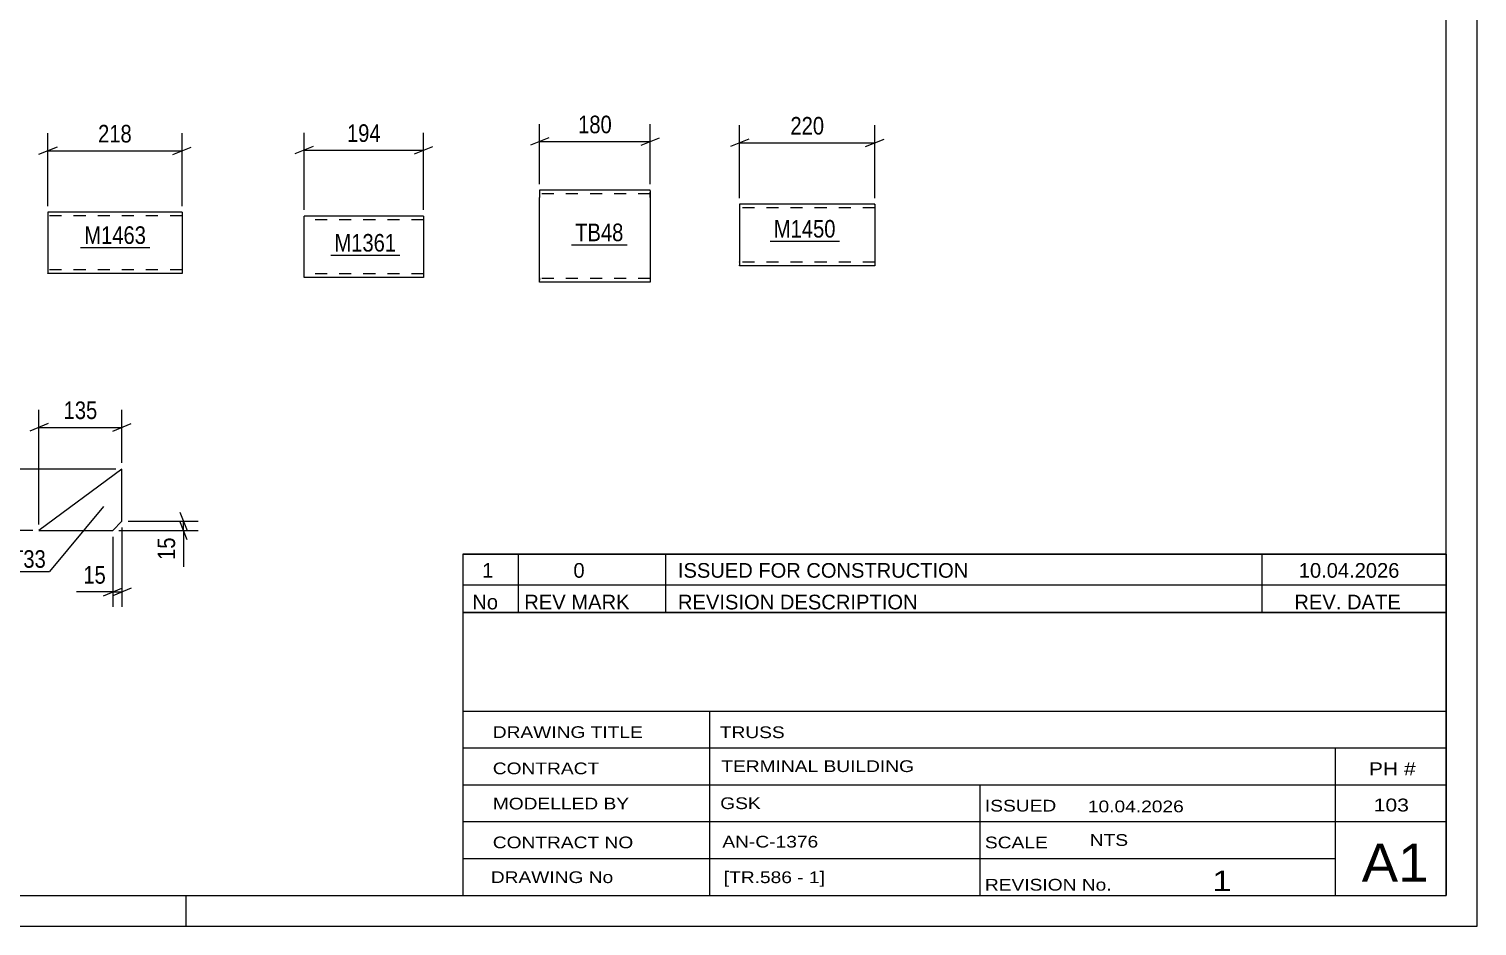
# Model space of a CAD drawing. Header units: millimetres. Extents: x 0 to 420, y 0 to 297.
# Drawn here: x 184.4 to 420, y 0 to 146 of the extents above; entities that cross this region are included whole.
import ezdxf

# ---------------------------------------------------------------- set-up
doc = ezdxf.new("R2010")
doc.units = ezdxf.units.MM
doc.linetypes.add('DXK_LINE_DOT2', pattern=[3.9198, 1.9599, -1.9599])
doc.styles.add('Arial Narrow', font='ARIALN.TTF', dxfattribs={"height": 0.2})

# ---------------------------------------------------------------- blocks, each defined once
blk = doc.blocks.new('Unknown-203762151-1135')
at = {"color": 5, "linetype": 'Continuous'}
for p, q in [((420, 0), (420, 297)), ((415, 5), (415, 292)), ((5, 5), (415, 5)), ((210, 0), (210, 5)), ((0, 0), (420, 0))]:
    blk.add_line(p, q, dxfattribs=at)
blk = doc.blocks.new('Part-203762151-6890 - 6885')
at = {"color": 2, "linetype": 'Continuous'}
for p, q in [((267.5, 119.79), (267.5, 118.59)), ((285.5, 119.79), (267.5, 119.79)), ((267.5, 105.53), (267.5, 118.59)), ((285.5, 119.7), (285.5, 119.79)), ((285.5, 119.7), (285.5, 118.59)), ((285.5, 118.59), (285.5, 104.79)), ((267.5, 104.88), (267.5, 105.53)), ((267.5, 104.79), (267.5, 104.88)), ((285.5, 104.79), (267.5, 104.79))]:
    blk.add_line(p, q, dxfattribs=at)
at = {"color": 7, "linetype": 'DXK_LINE_DOT2'}
for p, q in [((285.5, 119.19), (267.5, 119.19)), ((285.5, 118.59), (285.5, 119.44)), ((267.5, 105.53), (267.5, 105.14)), ((267.5, 105.39), (267.5, 105.44)), ((285.5, 105.39), (267.5, 105.39)), ((285.5, 105.39), (285.5, 105.44))]:
    blk.add_line(p, q, dxfattribs=at)
blk = doc.blocks.new('Part-203762151-7404 - 7398')
at = {"color": 2, "linetype": 'Continuous'}
for p, q in [((199.55, 74.38), (186.05, 64.38)), ((199.55, 65.88), (199.55, 74.38)), ((186.05, 64.38), (198.05, 64.38)), ((198.05, 64.38), (199.55, 65.88))]:
    blk.add_line(p, q, dxfattribs=at)
blk = doc.blocks.new('Part-203762151-2148 - 2134')
at = {"color": 2, "linetype": 'Continuous'}
for p, q in [((248.62, 115.58), (229.18, 115.58)), ((229.18, 105.67), (229.18, 115.58)), ((248.62, 115.58), (248.62, 105.58)), ((229.18, 105.58), (229.18, 105.67)), ((248.62, 105.58), (229.18, 105.58))]:
    blk.add_line(p, q, dxfattribs=at)
at = {"color": 7, "linetype": 'DXK_LINE_DOT2'}
for p, q in [((248.62, 114.98), (229.18, 114.98)), ((229.18, 106.18), (229.18, 106.22)), ((248.62, 106.18), (229.18, 106.18)), ((248.62, 106.18), (248.62, 106.22))]:
    blk.add_line(p, q, dxfattribs=at)
blk = doc.blocks.new('Part-203762151-1279 - 1265')
at = {"color": 2, "linetype": 'Continuous'}
for p, q in [((322.04, 117.49), (300.04, 117.49)), ((300.04, 117.49), (300.04, 107.58)), ((322.04, 117.49), (322.04, 107.49)), ((300.04, 107.49), (300.04, 107.58)), ((322.04, 107.49), (300.04, 107.49))]:
    blk.add_line(p, q, dxfattribs=at)
at = {"color": 7, "linetype": 'DXK_LINE_DOT2'}
for p, q in [((322.04, 116.89), (300.04, 116.89)), ((322.04, 117.4), (322.04, 117.49)), ((300.04, 108.09), (300.04, 108.13)), ((322.04, 108.09), (300.04, 108.09)), ((322.04, 108.09), (322.04, 108.13))]:
    blk.add_line(p, q, dxfattribs=at)
blk = doc.blocks.new('Part-203762151-1243 - 1227')
at = {"color": 2, "linetype": 'Continuous'}
for p, q in [((209.33, 116.2), (187.5, 116.2)), ((187.5, 116.2), (187.5, 106.29)), ((209.33, 116.2), (209.33, 106.2)), ((187.5, 106.2), (187.5, 106.29)), ((209.33, 106.2), (187.5, 106.2))]:
    blk.add_line(p, q, dxfattribs=at)
at = {"color": 7, "linetype": 'DXK_LINE_DOT2'}
for p, q in [((209.33, 115.6), (187.5, 115.6)), ((187.5, 106.8), (187.5, 106.84)), ((209.33, 106.8), (187.5, 106.8)), ((209.33, 106.8), (209.33, 106.84))]:
    blk.add_line(p, q, dxfattribs=at)
blk = doc.blocks.new('StraightDimension-203762151-6892 - 6885')
at = {"color": 7, "linetype": 'Continuous'}
for p, q in [((267.5, 120.79), (267.5, 130.55)), ((285.5, 120.79), (285.5, 130.55)), ((269, 128.3), (266, 127.1)), ((267.5, 127.7), (285.5, 127.7)), ((284, 127.1), (287, 128.3))]:
    blk.add_line(p, q, dxfattribs=at)
at = {"color": 0}
blk.add_wipeout([(279.84, 128.45), (279.84, 132.65), (273.16, 132.65), (273.16, 128.45)], dxfattribs=at)
at = {"color": 3, "style": 'Arial Narrow'}
blk.add_text('180', height=2.863, dxfattribs=at).set_placement((273.76, 129.05))
blk = doc.blocks.new('StraightDimension-203762151-7433 - 7398')
at = {"color": 7, "linetype": 'Continuous'}
for p, q in [((178.16, 75.88), (179.36, 72.88)), ((198.55, 74.38), (175.91, 74.38)), ((178.76, 64.38), (178.76, 74.38)), ((185.05, 64.38), (175.91, 64.38)), ((179.36, 62.88), (178.16, 65.88))]:
    blk.add_line(p, q, dxfattribs=at)
at = {"color": 0}
blk.add_wipeout([(178.01, 72.72), (173.81, 72.72), (173.81, 66.04), (178.01, 66.04)], dxfattribs=at)
at = {"color": 3, "style": 'Arial Narrow'}
blk.add_text('100', height=2.863, rotation=90.0002, dxfattribs=at).set_placement((177.41, 66.64))
blk = doc.blocks.new('StraightDimension-203762151-7445 - 7398')
at = {"color": 7, "linetype": 'Continuous'}
for p, q in [((208.95, 67.38), (210.15, 64.38)), ((199.05, 64.38), (211.95, 64.38)), ((200.55, 65.88), (211.95, 65.88)), ((210.15, 62.88), (208.95, 65.88)), ((209.55, 64.38), (209.55, 65.88))]:
    blk.add_line(p, q, dxfattribs=at)
at = {"color": 0}
blk.add_wipeout([(208.8, 63.85), (204.6, 63.85), (204.6, 59), (208.8, 59)], dxfattribs=at)
at = {"color": 7, "linetype": 'Continuous'}
blk.add_line((209.55, 64.38), (209.55, 58.47), dxfattribs=at)
blk.add_line((209.55, 64.38), (209.55, 58.47), dxfattribs=at)
at = {"color": 3, "style": 'Arial Narrow'}
blk.add_text('15', height=2.863, rotation=90.0002, dxfattribs=at).set_placement((208.2, 59.6))
blk = doc.blocks.new('StraightDimension-203762151-7406 - 7398')
at = {"color": 7, "linetype": 'Continuous'}
for p, q in [((199.55, 64.88), (199.55, 51.98)), ((198.05, 63.38), (198.05, 51.98)), ((196.55, 53.78), (199.55, 54.98)), ((201.05, 54.98), (198.05, 53.78)), ((198.05, 54.38), (199.55, 54.38))]:
    blk.add_line(p, q, dxfattribs=at)
at = {"color": 0}
blk.add_wipeout([(197.52, 55.13), (197.52, 59.33), (192.67, 59.33), (192.67, 55.13)], dxfattribs=at)
at = {"color": 7, "linetype": 'Continuous'}
blk.add_line((198.05, 54.38), (192.14, 54.38), dxfattribs=at)
blk.add_line((198.05, 54.38), (192.14, 54.38), dxfattribs=at)
at = {"color": 3, "style": 'Arial Narrow'}
blk.add_text('15', height=2.863, dxfattribs=at).set_placement((193.27, 55.73))
blk = doc.blocks.new('StraightDimension-203762151-7421 - 7398')
at = {"color": 7, "linetype": 'Continuous'}
for p, q in [((186.05, 65.38), (186.05, 84.03)), ((199.55, 75.38), (199.55, 84.03)), ((187.55, 81.78), (184.55, 80.58)), ((186.05, 81.18), (199.55, 81.18)), ((198.05, 80.58), (201.05, 81.78))]:
    blk.add_line(p, q, dxfattribs=at)
at = {"color": 0}
blk.add_wipeout([(196.14, 81.93), (196.14, 86.13), (189.46, 86.13), (189.46, 81.93)], dxfattribs=at)
at = {"color": 3, "style": 'Arial Narrow'}
blk.add_text('135', height=2.863, dxfattribs=at).set_placement((190.06, 82.53))
blk = doc.blocks.new('StraightDimension-203762151-2150 - 2134')
at = {"color": 7, "linetype": 'Continuous'}
for p, q in [((229.18, 116.58), (229.18, 129.14)), ((248.62, 116.58), (248.62, 129.14)), ((230.68, 126.89), (227.68, 125.69)), ((229.18, 126.29), (248.62, 126.29)), ((247.12, 125.69), (250.12, 126.89))]:
    blk.add_line(p, q, dxfattribs=at)
at = {"color": 0}
blk.add_wipeout([(242.24, 127.04), (242.24, 131.24), (235.56, 131.24), (235.56, 127.04)], dxfattribs=at)
at = {"color": 3, "style": 'Arial Narrow'}
blk.add_text('194', height=2.863, dxfattribs=at).set_placement((236.16, 127.64))
blk = doc.blocks.new('StraightDimension-203762151-1281 - 1265')
at = {"color": 7, "linetype": 'Continuous'}
for p, q in [((300.04, 118.49), (300.04, 130.34)), ((322.04, 118.49), (322.04, 130.34)), ((301.54, 128.09), (298.54, 126.89)), ((300.04, 127.49), (322.04, 127.49)), ((320.54, 126.89), (323.54, 128.09))]:
    blk.add_line(p, q, dxfattribs=at)
at = {"color": 0}
blk.add_wipeout([(314.38, 128.24), (314.38, 132.44), (307.7, 132.44), (307.7, 128.24)], dxfattribs=at)
at = {"color": 3, "style": 'Arial Narrow'}
blk.add_text('220', height=2.863, dxfattribs=at).set_placement((308.3, 128.84))
blk = doc.blocks.new('StraightDimension-203762151-1246 - 1227')
at = {"color": 7, "linetype": 'Continuous'}
for p, q in [((187.5, 117.2), (187.5, 129.05)), ((209.33, 117.2), (209.33, 129.05)), ((189, 126.8), (186, 125.6)), ((187.5, 126.2), (209.33, 126.2)), ((207.83, 125.6), (210.83, 126.8))]:
    blk.add_line(p, q, dxfattribs=at)
at = {"color": 0}
blk.add_wipeout([(201.76, 126.95), (201.76, 131.15), (195.07, 131.15), (195.07, 126.95)], dxfattribs=at)
at = {"color": 3, "style": 'Arial Narrow'}
blk.add_text('218', height=2.863, dxfattribs=at).set_placement((195.67, 127.55))
blk = doc.blocks.new('Unknown-203762151-14237')
at = {"color": 7, "linetype": 'Continuous'}
for p, q in [((255, 51.05), (255, 5)), ((255, 51.05), (415, 51.05)), ((415, 51), (415, 5)), ((255, 35), (415, 35)), ((295.14, 35), (295.14, 5)), ((255, 29), (415, 29)), ((397, 5.05), (397, 29.05)), ((255, 23), (415, 23)), ((339.14, 23), (339.14, 5)), ((255, 17), (415, 17)), ((255, 11), (397, 11)), ((255, 5), (415, 5))]:
    blk.add_line(p, q, dxfattribs=at)
at = {"color": 7, "style": 'Arial Narrow'}
for s, height, width, p in [('DRAWING TITLE', 1.9089, 1.425378, (259.88, 30.61)), ('TRUSS  ', 1.909, 1.425378, (296.81, 30.59)), ('CONTRACT', 1.909, 1.425378, (259.88, 24.71)), ('TERMINAL BUILDING', 1.9089, 1.425378, (297.06, 25.07)), ('MODELLED BY', 1.9089, 1.425378, (259.88, 18.98)), ('GSK', 1.909, 1.425378, (296.88, 19.04)), ('ISSUED', 1.909, 1.425378, (339.94, 18.64)), ('10.04.2026', 1.909, 1.425378, (356.69, 18.52)), ('CONTRACT NO', 1.9089, 1.425378, (259.88, 12.66)), ('AN-C-1376', 1.909, 1.425378, (297.23, 12.78)), ('SCALE', 1.909, 1.425378, (339.94, 12.65)), ('A1', 6.204, 1.25, (401.24, 7.2)), ('DRAWING No', 1.909, 1.425378, (259.56, 7)), ('[TR.586 - 1]', 1.9089, 1.425378, (297.46, 6.99)), ('REVISION No.', 1.9089, 1.425378, (339.94, 5.77)), ('1', 3.34, 1.5, (376.91, 5.68))]:
    blk.add_text(s, height=height, dxfattribs=dict(at, width=width)).set_placement(p)
at = {"color": 7, "linetype": 'Continuous', "style": 'Arial Narrow'}
for s, height, width, p in [('PH #', 2.1, 1.42538, (402.4, 24.55)), ('103', 2.1, 1.42538, (403.19, 18.65)), ('NTS', 1.909, 1.425378, (357, 13.05))]:
    blk.add_text(s, height=height, dxfattribs=dict(at, width=width)).set_placement(p)
blk = doc.blocks.new('Unknown-203762151-14238')
at = {"color": 7, "linetype": 'Continuous'}
for p, q in [((255, 60.55), (415, 60.55)), ((415, 60.55), (255, 60.55)), ((255, 60.55), (255, 55.55)), ((264, 60.55), (264, 55.55)), ((288, 60.55), (288, 55.55)), ((385, 60.55), (385, 55.55)), ((415, 60.55), (415, 55.55)), ((255, 55.55), (415, 55.55)), ((255, 55.55), (255, 51.05)), ((255, 55.55), (415, 55.55)), ((264, 55.55), (264, 51.05)), ((288, 55.55), (288, 51.05)), ((385, 55.55), (385, 51.05)), ((415, 55.55), (415, 51.05)), ((415, 51.05), (255, 51.05))]:
    blk.add_line(p, q, dxfattribs=at)
at = {"color": 7, "linetype": 'Continuous', "style": 'Arial Narrow'}
for s, height, width, p in [('1', 2.39, 1.196471, (258.16, 56.7)), ('0', 2.39, 1.196471, (273, 56.7)), ('ISSUED FOR CONSTRUCTION', 2.3861, 1.196471, (290, 56.7)), ('10.04.2026', 2.386, 1.196471, (391, 56.7)), ('No', 2.386, 1.2, (256.54, 51.55)), ('REV MARK', 2.386, 1.2, (265, 51.55)), ('REVISION DESCRIPTION', 2.3861, 1.2, (290, 51.55)), ('REV. DATE', 2.386, 1.2, (390.28, 51.55))]:
    blk.add_text(s, height=height, dxfattribs=dict(at, width=width)).set_placement(p)
blk = doc.blocks.new('Mark-203762151-6888 - 6885')
at = {"color": 0}
blk.add_wipeout([(281.13, 111.48), (281.13, 114.48), (273.28, 114.48), (273.28, 111.48)], dxfattribs=at)
blk.add_wipeout([(281.13, 111.48), (281.13, 114.48), (273.28, 114.48), (273.28, 111.48)], dxfattribs=at)
at = {"color": 30, "linetype": 'Continuous'}
blk.add_line((272.68, 110.88), (281.73, 110.88), dxfattribs=at)
at = {"color": 3, "style": 'Arial Narrow'}
blk.add_text('TB48', height=2.863, dxfattribs=at).set_placement((273.28, 111.48))
blk = doc.blocks.new('Mark-203762151-7400 - 7398')
at = {"color": 0}
blk.add_wipeout([(187.17, 58.32), (187.17, 61.32), (179.32, 61.32), (179.32, 58.32)], dxfattribs=at)
blk.add_wipeout([(187.17, 58.32), (187.17, 61.32), (179.32, 61.32), (179.32, 58.32)], dxfattribs=at)
at = {"color": 30, "linetype": 'Continuous'}
for p in [(196.53, 68.27), (178.72, 57.72)]:
    blk.add_line(p, (187.77, 57.72), dxfattribs=at)
at = {"color": 3, "style": 'Arial Narrow'}
blk.add_text('ST33', height=2.863, dxfattribs=at).set_placement((179.32, 58.32))
blk = doc.blocks.new('Mark-203762151-2146 - 2134')
at = {"color": 0}
blk.add_wipeout([(244.17, 109.79), (244.17, 112.79), (234.12, 112.79), (234.12, 109.79)], dxfattribs=at)
blk.add_wipeout([(244.17, 109.79), (244.17, 112.79), (234.12, 112.79), (234.12, 109.79)], dxfattribs=at)
at = {"color": 30, "linetype": 'Continuous'}
blk.add_line((233.52, 109.19), (244.77, 109.19), dxfattribs=at)
at = {"color": 3, "style": 'Arial Narrow'}
blk.add_text('M1361', height=2.863, dxfattribs=at).set_placement((234.12, 109.79))
blk = doc.blocks.new('Mark-203762151-1277 - 1265')
at = {"color": 0}
blk.add_wipeout([(315.66, 112.07), (315.66, 115.07), (305.6, 115.07), (305.6, 112.07)], dxfattribs=at)
blk.add_wipeout([(315.66, 112.07), (315.66, 115.07), (305.6, 115.07), (305.6, 112.07)], dxfattribs=at)
at = {"color": 30, "linetype": 'Continuous'}
blk.add_line((305, 111.47), (316.26, 111.47), dxfattribs=at)
at = {"color": 3, "style": 'Arial Narrow'}
blk.add_text('M1450', height=2.863, dxfattribs=at).set_placement((305.6, 112.07))
blk = doc.blocks.new('Mark-203762151-1240 - 1227')
at = {"color": 0}
blk.add_wipeout([(203.47, 111.04), (203.47, 114.04), (193.42, 114.04), (193.42, 111.04)], dxfattribs=at)
blk.add_wipeout([(203.47, 111.04), (203.47, 114.04), (193.42, 114.04), (193.42, 111.04)], dxfattribs=at)
at = {"color": 30, "linetype": 'Continuous'}
blk.add_line((192.82, 110.44), (204.07, 110.44), dxfattribs=at)
at = {"color": 3, "style": 'Arial Narrow'}
blk.add_text('M1463', height=2.863, dxfattribs=at).set_placement((193.42, 111.04))

msp = doc.modelspace()

# ---------------------------------------------------------------- block references
for name in ['Unknown-203762151-1135', 'Part-203762151-6890 - 6885', 'Part-203762151-1243 - 1227', 'Part-203762151-2148 - 2134', 'Part-203762151-1279 - 1265', 'Part-203762151-7404 - 7398', 'Unknown-203762151-14238', 'Unknown-203762151-14237']:
    msp.add_blockref(name, (0, 0))

# ---------------------------------------------------------------- next in the draw order: block references
for name in ['StraightDimension-203762151-6892 - 6885', 'StraightDimension-203762151-1281 - 1265', 'StraightDimension-203762151-1246 - 1227', 'StraightDimension-203762151-2150 - 2134', 'Mark-203762151-1240 - 1227', 'Mark-203762151-6888 - 6885', 'Mark-203762151-1277 - 1265', 'Mark-203762151-2146 - 2134', 'StraightDimension-203762151-7433 - 7398']:
    msp.add_blockref(name, (0, 0))

# ---------------------------------------------------------------- next in the draw order: block references
msp.add_blockref('StraightDimension-203762151-7445 - 7398', (0, 0))

# ---------------------------------------------------------------- next in the draw order: block references
msp.add_blockref('StraightDimension-203762151-7406 - 7398', (0, 0))

# ---------------------------------------------------------------- next in the draw order: block references
msp.add_blockref('StraightDimension-203762151-7421 - 7398', (0, 0))

# ---------------------------------------------------------------- next in the draw order: block references
msp.add_blockref('Mark-203762151-7400 - 7398', (0, 0))

doc.saveas('drawing.dxf')
